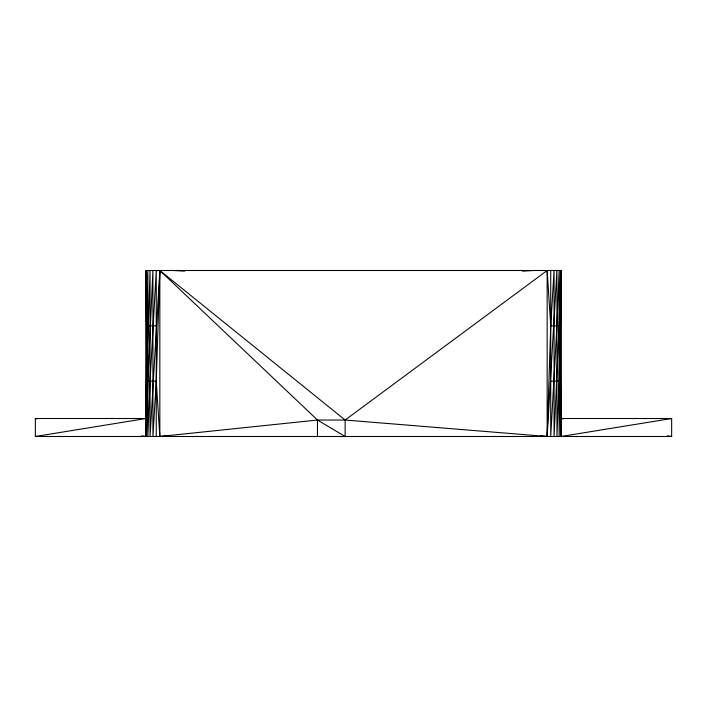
<?xml version="1.0" encoding="UTF-8"?>
<svg xmlns="http://www.w3.org/2000/svg" width="707" height="707" viewBox="0 0 707 707"><rect width="100%" height="100%" fill="white"/><g stroke="black" fill="none" stroke-linecap="round" stroke-linejoin="round"><path stroke-width="1.06" d="M35.35 436.493L146.013 418.509L35.35 418.509L35.35 436.493L671.65 436.493L671.65 418.509L560.987 436.493L560.987 270.507L146.013 270.507L146.482 325.839L146.013 436.493L141.674 435.786M560.987 436.493L560.518 381.161L560.987 270.507L560.518 325.839L560.916 418.968M560.298 317.151L559.14 381.161L556.939 436.493L556.939 270.507L547.156 436.493L345.131 420.038L159.844 270.507L150.061 436.493L150.061 270.507L146.482 381.161L146.013 436.493L146.013 270.507L146.703 389.849M146.703 334.517L147.86 270.507L147.86 436.493L150.061 381.161L156.265 270.507L156.265 436.493M560.298 372.483L559.14 436.493L559.14 270.507L556.939 325.839L550.735 436.493L550.735 270.507M540.563 435.839L547.156 436.493L550.735 325.839L547.156 270.507L345.131 420.038L345.131 436.493L317.47 420.038L159.844 270.507L156.265 381.161L152.924 436.493L152.924 270.507L147.86 381.161L146.482 436.493L146.482 270.507L146.703 279.185M345.131 420.038L317.47 420.038L159.844 436.493L156.265 381.161L146.482 381.161M167.541 435.839L159.844 436.493L159.844 270.507M522.323 271.135L533.325 270.507M146.482 325.839L156.265 325.839M560.518 325.839L550.735 325.839L554.076 270.507L554.076 436.493L559.14 325.839L560.518 270.507L560.518 436.493M550.735 381.161L560.518 381.161M671.65 418.509L560.987 418.509L563.161 418.853M173.675 270.507L184.677 271.135M667.311 435.786L671.65 436.493M35.35 418.509L37.524 418.853M547.156 270.507L547.156 436.493M317.47 420.038L317.47 436.493"/></g></svg>
